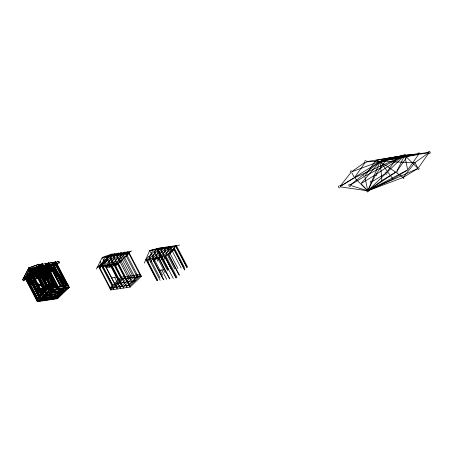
<?xml version="1.0" encoding="UTF-8"?>
<svg xmlns="http://www.w3.org/2000/svg" width="453" height="453" viewBox="0 0 453 453"><rect width="100%" height="100%" fill="white"/><g stroke="black" fill="none" stroke-linecap="round" stroke-linejoin="round"><path stroke-width="0.68" d="M350.248 172.061L350.662 171.03L351.5 170.764M419.155 168.273L418.748 169.309L417.904 169.575M363.6 176.024L363.85 175.504M376.89 174.813L376.03 175.736M397.853 171.738L397.694 172.151M364.603 161.291L365.26 160.707L366.149 160.77M385.192 172.553L386.188 171.919M144.331 263.102L149.649 250.515L160.175 247.893M147.474 262.644L152.791 250.05L163.318 247.429M150.826 262.151L156.138 249.563L166.664 246.936M154.02 261.681L159.331 249.093L169.864 246.472M157.214 261.217L162.531 248.623L173.057 246.002M160.56 260.724L165.877 248.131L176.404 245.509M163.703 260.26L169.02 247.672L179.547 245.05M368.012 190.192L371.16 182.729M379.874 162.095L371.426 182.106L385.633 173.437M375.435 175.237L367.745 190.815L340.328 186.868M396.703 171.54L404.393 155.957M24.841 277.78L36.682 266.409L56.784 263.459L69.281 287.361L57.44 298.725L37.333 301.675L24.841 277.78L25.153 277.734L23.93 280.764L22.65 279.784L28.754 267.899L38.805 264.275L39.117 264.229L39.513 265.803L36.829 266.704L39.513 265.803M22.65 279.784L28.822 268.091L28.505 268.136L29.258 269.58L25.419 277.225L25.73 277.179L29.575 269.535L28.822 268.091M23.613 280.809L25.306 278.023M28.16 275.005L30.006 271.324M30.623 270.096L31.24 268.872M28.471 274.954L31.551 268.827M27.48 279.291L28.29 277.468M28.765 276.732L29.949 274.382M31.427 271.438L32.61 269.088L31.999 267.916M27.797 279.246L28.618 277.457M31.744 271.392L32.927 269.042L32.361 267.961M30.583 276.353L31.818 273.901M33.975 269.603L34.592 268.38M30.9 276.307L31.823 274.467M32.44 273.238L33.058 272.01M31.008 278.459L31.659 277.015M32.118 276.245L35.368 269.773M31.064 278.923L31.953 276.93M33.913 273.255L35.685 269.728M33.777 275.883L35.317 272.814M36.246 270.979L37.169 269.139M34.094 275.837L35.634 272.768M36.557 270.928L37.486 269.093M35.311 275.775L37.973 270.481M36.217 274.552L35.232 276.109M37.106 272.785L38.29 270.435M36.97 275.413L38.516 272.349M39.439 270.509L40.362 268.669M37.288 275.367L38.828 272.304M39.751 270.464L41.291 267.395M36.042 278.187L36.704 278.889L37.22 277.865M38.505 275.305L39.394 273.538M39.983 272.366L41.166 270.011M36.704 278.889L37.452 277.989M39.411 274.082L38.426 275.639M40.3 272.321L42.072 268.788M40.94 273.697L41.863 271.857M42.792 270.016L44.02 267.564M41.257 273.652L42.18 271.811M43.103 269.971L44.026 268.131M41.002 276.517L40.057 278.397L41.059 276.981M41.857 274.812L44.519 269.518M42.763 273.589L41.738 275.181M43.652 271.828L45.719 267.712M42.752 276.268L43.675 274.433M44.292 273.204L45.215 271.364M46.138 269.524L47.372 267.072M42.758 276.84L43.375 275.611M44.298 273.771L45.532 271.319M46.455 269.478L47.995 266.415M43.284 277.78L44.615 275.509M44.779 274.739L47.871 269.031M43.409 277.91L44.581 276.149M45.821 273.686L46.41 272.513M46.999 271.336L48.182 268.98M96.404 269.071L102.236 257.468L112.248 253.861M99.547 268.612L105.373 257.01L115.385 253.397M102.893 268.119L108.726 256.517L118.737 252.91M106.087 267.649L111.919 256.047L121.931 252.44M109.281 267.185L115.113 255.577L125.124 251.97M112.633 266.692L118.465 255.09L128.476 251.477M115.775 266.234L121.608 254.626L131.619 251.019M354.444 177.735L365.237 162.378M364.75 176.223L375.543 160.866M375.741 174.615L386.534 159.252M386.222 173.074L397.015 157.718M397.1 170.968L407.496 156.177M418.487 154.569L407.694 169.926L404.835 155.996M418.402 167.842L428.798 153.057M53.664 267.61L53.975 267.298L55.968 270.101M53.765 267.593L53.975 267.298L53.256 267.378L62.91 285.843M340.078 186.217L350.967 172.474M414.529 163.154L403.204 177.44L367.745 190.815L350.611 185.458M47.322 266.098L47.582 265.798L68.171 285.209L67.91 285.509L47.322 266.098L47.582 265.798M46.597 298.114L46.331 298.414L47.893 296.913M368.742 191.426L367.649 191.976L366.737 191.393M361.403 183.114L379.688 161.981M366.534 162.531L365.922 162.933M403.799 154.615L404.665 154.173L405.497 154.484M387.122 173.799L386.126 174.235M428.295 151.766C429.721 150.079 431.415 153.522 429.229 153.646M29.536 269.461L30.323 269.042L31.738 271.749M29.779 269.224L30.323 269.042M25.153 277.734L25.73 277.179M39.117 264.229L29.066 267.853L29.819 269.297L36.416 266.919L36.993 266.364L37.146 266.653M25.572 277.672L28.533 274.829M35.934 267.723L37.412 266.302L37.61 266.675M26.121 277.927L25.544 278.482L36.478 299.388L37.055 298.838L26.053 277.734L26.789 277.627L37.718 298.538M32.174 272.151L33.658 270.73M34.643 269.784L36.614 267.893M26.54 277.865L36.721 268.091M26.608 278.057L26.852 277.819L37.463 298.114M37.786 267.321L37.055 267.429L47.984 288.34L48.72 288.233L37.786 267.321L37.542 267.559L48.471 288.465M27.876 277.332L36.755 268.81M37.741 267.859L39.717 265.968L39.258 265.096L40.181 266.211L42.859 265.311L42.469 263.737L39.015 264.914M28.194 277.287L37.072 268.759M38.058 267.814L40.028 265.917M28.72 277.032L29.083 276.687M39.983 266.217L40.345 265.871L40.498 266.166M37.186 269.812L30.776 275.968L37.503 269.767M38.171 268.867L41.132 266.024M38.488 268.822L39.966 267.4M31.229 276.84L37.644 270.684M38.63 269.739L43.069 265.475L42.61 264.603L43.85 265.673L43.698 265.384L43.262 265.798M31.546 276.794L37.956 270.639M38.941 269.694L43.38 265.43M32.072 276.54L32.435 276.194M38.409 271.239L33.969 275.503L38.228 271.664M39.394 270.294L44.326 265.554M39.213 270.718L44.088 266.126L55.26 287.621M34.422 276.375L38.862 272.111M39.847 271.16L46.263 265.005M34.739 276.324L38.686 272.536M39.671 271.59L46.574 264.96M46.529 265.26L49.405 264.348L49.015 262.78L45.56 263.957M33.539 278.312L32.961 278.867L33.279 278.822M39.134 273.136L37.163 275.033L38.958 273.567M40.119 272.191L46.965 265.707L57.899 286.619M39.943 272.621L46.846 265.99M49.332 288.465L47.288 265.792L46.919 265.668L48.964 288.34L49.332 288.465L47.288 265.792M37.616 275.905L39.592 274.008M40.577 273.063L49.456 264.535M39.411 274.439L37.933 275.86L37.474 274.988M40.396 273.487L48.29 265.911M49.411 264.835L49.768 264.49M49.722 264.79L50.085 264.444L61.404 286.103L60.832 286.653L49.705 265.373L50.277 264.818M50.623 269.382L49.887 269.49L48.471 266.783L48.964 266.307L49.615 266.392L49.235 265.673M38.324 276.607L38.896 276.053L46.393 290.39M41.008 274.071L50.158 265.237L61.093 286.149M38.635 276.557L39.213 276.007L46.285 289.535M40.827 274.495L50.476 265.192M41.461 274.937L51.325 265.464M41.285 275.367L51.642 265.418M52.763 264.342L53.12 263.997M38.726 278.023L39.298 277.468L44.632 287.672L44.06 288.227M53.041 264.331L55.951 263.391L55.56 261.817L52.106 262.995M44.705 274.461L54.575 264.988M56.042 263.923L56.472 263.51L56.936 263.754M44.411 275.311L56.246 263.94L56.053 263.567M56.353 263.878L56.784 263.459M56.534 264.569L55.555 264.914L66.483 285.826M45.181 275.13L56.982 263.833L36.874 266.783L25.034 278.153L29.196 277.542M55.532 287.429L47.792 272.627L53.573 267.327M45.023 275.622L45.6 275.067L52.35 287.983M47.44 273.555L45.912 275.022L41.755 275.634M53.55 267.695L56.093 265.248M56.353 264.999L57.174 264.207L37.072 267.157L25.232 278.527L29.394 277.916M54.207 269.116L49.241 273.884L48.505 273.991L53.975 268.742L54.705 268.635L54.462 268.872M44.252 288.601L44.83 288.046L46.081 290.435M47.741 288.572L48.318 288.023L37.384 267.111L36.806 267.666L47.741 288.572L47.423 288.618M36.359 299.807L48.199 288.442L68.301 285.492M36.421 299.931L48.261 288.567L68.369 285.617L48.012 288.804L48.731 290.169L68.839 287.225L68.12 285.854M57.491 298.114L37.384 301.064L36.67 299.699L48.329 288.759M49.043 290.124L37.701 301.019L36.982 299.648M37.333 301.675L49.173 290.311L69.281 287.361M49.134 290.379L38.448 300.645L38.641 301.013L49.332 290.752L36.682 266.409M45.3 294.994L43.975 296.268L44.756 297.825L42.106 300.373L41.387 299.003L42.718 297.729M45.611 294.948L44.286 296.222L45.006 297.593L47.656 295.045L46.936 293.674M48.069 292.593L47.186 293.436L47.899 294.807L50.555 292.264L49.768 290.701M43.029 297.683L41.704 298.957L42.418 300.328L45.068 297.78L44.354 296.415M48.38 292.542L47.497 293.391L48.216 294.761L50.866 292.213L50.085 290.656M44.688 297.638L47.338 295.09L46.625 293.72M50.487 292.072L53.137 289.524L52.418 288.159M50.798 292.026L53.448 289.478L52.735 288.108M46.059 297.983L46.636 297.428M46.376 297.938L46.948 297.383M49.371 295.492L50.849 294.071M51.84 293.125L53.318 291.704M47.956 297.038L46.41 298.334M49.434 295.616L50.917 294.195M51.902 293.25L53.873 291.353M54.864 290.407L55.849 289.461M48.941 297.559L49.513 297.009M49.252 297.513L49.83 296.964M49.57 297.468L50.141 296.919M52.627 296.636L51.744 297.485L52.457 298.855L55.107 296.307L54.394 294.937M58.42 291.069L57.537 291.919L58.324 293.482L55.668 296.024L54.955 294.654L56.28 293.385M52.939 296.59L52.055 297.44L52.775 298.81L55.425 296.262L54.705 294.892M59.179 290.6L57.854 291.874L58.635 293.436L55.985 295.979L55.272 294.609L46.144 295.951M55.272 294.609L56.597 293.34M58.256 293.289L60.906 290.741L60.192 289.376M58.567 293.244L61.217 290.696L60.504 289.325M55.798 296.086L55.549 296.324L56.285 296.217M58.148 294.088L59.167 293.108M60.691 291.641L62.22 290.175M55.957 296.534L56.529 295.979M56.308 296.415L57.327 295.435M58.341 294.461L59.87 292.995M61.398 291.528L62.922 290.062L61.427 291.534M57.089 295.696L56.268 296.489L54.881 296.687M58.369 294.467L59.898 293M67.91 285.509L47.401 266.019M68.171 285.209L47.503 265.877M56.461 296.794L57.944 295.373M58.93 294.427L60.408 293.006M61.885 291.585L63.369 290.163M64.847 288.742L65.832 287.791M56.466 296.857L57.944 295.441M58.93 294.49L60.6 292.887M61.891 291.647L63.658 289.954M64.853 288.804L65.838 287.859M58.012 295.566L56.529 296.981L53.85 297.378M58.998 294.614L60.968 292.723M61.953 291.772L63.68 290.118M64.915 288.929L66.149 287.746M57.089 297.91L67.774 287.644L67.973 288.017M57.18 298.165L68.522 287.27L67.808 285.9M97.067 267.751L111.104 254.269M98.652 266.794L109.915 255.979L129.286 253.136L141.387 276.285L130.124 287.1L110.753 289.943L98.652 266.794L118.023 263.952L129.286 253.136M101.88 264.999L107.593 259.512M100.209 267.293L114.247 253.81M103.561 266.8L117.599 253.318M106.755 266.33L120.792 252.848M109.949 265.866L123.986 252.383M113.295 265.373L127.338 251.891M116.438 264.909L130.481 251.426M110.3 289.071L121.563 278.255M110.753 289.943L122.016 279.127L141.387 276.285M113.437 288.612L124.7 277.797M156.993 280.747L145.866 259.461L157.129 248.646L176.506 245.809L187.633 267.089M116.789 288.119L128.052 277.304M119.983 287.649L131.245 276.834M123.176 287.179L134.439 276.37M126.529 286.692L137.791 275.877M129.671 286.228L140.934 275.413M145.866 259.461L165.243 256.625L176.506 245.809M168.72 254.592L173.941 249.58M368.244 190.339L385.724 173.556M386.72 172.593L404.201 155.815M350.503 184.824L379.597 161.885M381.902 180.566L368.312 190.407L396.12 171.925L381.902 180.566L380.209 162.134M351.975 171.523L365.067 162.214M380.843 161.472L414.965 162.599L428.629 152.893M376.324 174.224L404.121 155.719M370.848 181.092L370.277 181.902L370.378 182.57M349.376 184.241C348.136 184.898 349.15 186.942 350.429 186.319M403.872 178.397L403.108 178.607M340.243 186.393L353.346 178.205M355.129 177.089L379.552 161.823M340.237 186.404L353.85 178.097M349.954 185.254L364.155 176.585M361.539 183.278L375.152 174.971M407.105 170.288L392.898 178.958L380.56 162.015M417.411 168.776L403.204 177.44L380.724 161.851M25.889 278.357L47.35 288.17L47.271 288.612L25.917 278.742L25.889 278.357L47.35 288.17M25.917 278.742L47.378 288.555M365.373 175.9L404.076 155.662M368.368 190.492L407.071 170.249M339.167 185.702C338.057 186.149 338.448 188.023 339.676 187.927M368.374 190.52L392.27 179.252M55.798 296.93L56.081 296.794M355.084 177.451L404.053 155.622M417.36 168.703L367.745 190.815L354.937 178.222M352.055 171.687L386.318 158.935M39.326 264.869L42.469 263.737M42.05 264.603L45.821 263.244L46.212 264.818L43.533 265.718M30.136 267.695L28.754 267.899L29.507 269.342L36.416 266.919M45.243 264.139L49.015 262.78M32.384 267.95L32.859 268.85L34.836 268.136M40.181 266.211L42.859 265.311M32.859 268.85L35.153 268.091M48.754 263.487L52.208 262.31L52.599 263.884L49.921 264.779L48.998 263.663M49.066 263.442L52.208 262.31M37.525 267.882L40.17 266.93M52.418 262.95L55.56 261.817M40.725 267.417L42.701 266.704M45.804 264.133L46.727 265.248L49.405 264.348M41.036 267.366L43.018 266.653M55.453 262.502L58.913 261.324L59.303 262.899L56.625 263.799M55.77 262.457L58.913 261.324M43.918 266.947L45.895 266.234M49.921 264.779L52.599 263.884M44.23 266.902L46.212 266.188M47.265 266.455L49.247 265.741M52.808 264.048L52.35 263.176L53.273 264.292L55.951 263.391M47.582 266.409L49.558 265.696M50.934 265.917L54.23 264.728M367.015 161.778L380.146 161.449L396.749 157.316M397.417 157.151L404.036 155.498M418.51 152.893L419.291 152.916M418.142 154.507L380.837 161.325L407.219 155.753M380.837 161.319L418.198 154.133M387.621 158.556L404.014 155.464L366.33 161.693M419.523 154.252L428.504 152.61M376.624 160.181L404.014 155.453M45.821 263.244L45.504 263.295L45.9 264.863L46.212 264.818M59.303 262.899L58.992 262.944L58.596 261.37M109.717 255.605L129.094 252.763M46.727 265.248L47.044 265.203M53.273 264.292L53.584 264.246M36.495 267.712L49.898 265.747M50.572 265.645L56.602 264.762M34.32 268.555L29.219 269.507L34.768 268.691M37.786 268.046L39.87 267.74M41.257 267.536L42.639 267.338M44.026 267.134L46.11 266.828M47.497 266.624L49.575 266.319L47.248 266.862M29.507 269.342L29.977 269.241M39.638 267.853L38.981 267.077M30.079 269.28L29.343 269.388L30.759 272.094L31.495 271.987L29.904 269.105M49.451 266.438L48.72 266.545L50.136 269.252M37.542 268.284L38.93 268.08M39.156 268.125L38.732 267.315M41.008 267.774L42.395 267.57M44.473 267.27L45.861 267.066M48.471 266.783L49.054 266.675L48.533 265.685M29.485 269.716L29.168 269.762L30.515 272.332M54.235 267.032L53.505 267.14L63.471 286.205M98.454 266.421L117.831 263.578M27.531 276.913L39.96 275.096M41.336 274.892L44.1 274.484M25.81 277.972L40.368 275.837M30.583 277.338L40.289 275.917M42.339 275.617L44.451 275.305M153.131 259.337L158.89 258.493M30.776 277.712L32.859 277.406M38.403 276.59L41.178 276.188M42.565 275.985L44.643 275.679M105.6 266.709L111.987 265.775M106.053 267.581L112.44 266.647M34.989 278.567L39.037 277.972L39.615 277.423L33.46 278.391L32.741 277.021M158.924 270.413L164.682 269.569M111.704 277.74L117.463 276.896M40.323 288.776L44.371 288.182L44.949 287.627L38.873 288.521L38.301 289.071L39.19 288.47L33.856 278.267M38.811 289.399L38.494 289.444L39.071 288.889L45.141 288L44.57 288.555L39.847 289.246M67.463 285.481L66.733 285.588L55.798 264.677M47.91 288.748L47.18 288.855L36.246 267.95M48.46 290.894L68.703 287.91L68.511 287.536L48.403 290.486L48.596 290.86M48.216 291.132L50.3 290.826M51.693 290.622L61.432 289.19M62.82 288.986L64.909 288.68L65.623 290.05L46.149 292.91L45.43 291.539M46.257 293.572L47.65 293.368M49.734 293.063L58.086 291.84M59.473 291.636L62.259 291.228L62.973 292.598L43.494 295.452L42.78 294.088M45.317 293.912L48.097 293.504M49.49 293.301L62.01 291.466L62.729 292.836L43.25 295.69L42.531 294.32M115.928 283.663L135.3 280.82M58.969 293.295L59.7 293.187M58.72 293.533L59.456 293.425M58.477 293.77L59.207 293.663M43.358 296.358L44.751 296.154M57.271 294.314L59.36 294.008L60.073 295.379L40.6 298.238L39.881 296.868M43.114 296.596L44.507 296.392M45.895 296.188L55.634 294.756M57.027 294.552L59.111 294.246L59.83 295.616L40.351 298.476L39.638 297.106M36.738 298.884L37.055 298.838M44.366 297.763L51.993 296.647M54.768 296.239L56.149 296.036L57.44 298.725M41.093 298.646L42.48 298.442M43.867 298.238L52.186 297.021M54.269 296.715L57.038 296.307L56.846 295.934M36.478 299.388L36.161 299.433L48.001 288.068L68.109 285.118L67.531 285.673L56.404 264.388L36.297 267.338L47.622 288.991M40.323 298.827L42.401 298.521M44.485 298.216L52.112 297.094M39.445 299.291L42.214 298.884M43.058 298.827L52.616 297.355M54.003 297.151L56.778 296.749L57.254 297.661M39.773 299.444L41.97 299.122M43.126 298.952L52.508 297.576M405.395 155.254L429.195 152.485M405.373 155.271L418.889 153.997M405.979 155.447L407.893 155.611M376.539 160.464L380.146 161.449M47.208 265.871L46.84 265.747L48.964 288.34M49.043 288.261L49.411 288.385M46.727 298.289L46.274 298.227L46.642 298.368M27.622 280.073L32.746 284.948M35.311 287.389L39.926 291.777M28.562 281.126L32.667 285.028M36.257 288.442L39.847 291.857M28.46 281.268L33.08 285.656M36.67 289.071L40.255 292.485M28.89 281.834L32.995 285.735M36.585 289.15L40.175 292.564M405.192 155.821L418.006 168.414M361.432 184.156L367.745 190.815L364.886 176.891M43.239 277.349L43.72 277.859M39.649 277.587L39.949 277.904M40.068 278.034L40.368 278.352M36.115 277.887L37.021 278.844M29.354 278.805L29.655 279.122M22.961 279.739L23.93 280.764M56.767 271.217L65.934 284.099M53.873 267.315L55.866 270.113M57.859 272.916L65.827 284.116M54.96 269.275L56.953 272.072M58.148 273.754L66.517 285.515M54.858 269.286L56.852 272.089M58.046 273.771L66.415 285.526M414.965 162.599L417.7 167.831M351.709 172.508L354.138 177.157M175.753 245.917L186.879 267.202M175.855 246.426L186.981 267.712M184.49 267.553L173.363 246.268L162.1 257.083L173.227 278.369M173.731 248.471L184.858 269.756M173.482 248.708L184.609 269.994M172.961 249.207L173.414 250.079M172.44 249.711L172.893 250.583M171.919 250.215L172.372 251.081M181.138 268.04L170.011 246.76L158.748 257.576L169.875 278.855M171.393 250.713L171.851 251.585M171.33 252.083L169.02 247.672L149.649 250.515L162.627 275.339M170.351 251.715L170.804 252.587M169.83 252.219L170.283 253.085M177.944 268.51L166.817 247.23L155.555 258.04L156.008 258.912M169.309 252.717L169.762 253.589M168.782 253.221L169.241 254.093M168.261 253.72L179.388 275.005M168.018 253.957L179.145 275.243M174.75 268.98L163.624 247.695L152.361 258.51L163.488 279.795M165.889 256.002L177.015 277.281M165.243 256.625L176.37 277.904M164.864 256.675L175.991 277.961M171.398 269.473L160.271 248.187L149.009 259.003L160.136 280.288M157.508 248.595L168.635 269.875M157.129 248.646L168.256 269.931M156.483 249.269L167.61 270.554M158.437 257.621L169.564 278.906M157.859 257.706L158.312 258.578M154.111 251.551L165.237 272.831M157.282 257.791L157.74 258.663M156.704 257.876L157.163 258.748M156.132 257.961L156.585 258.827M161.8 269.994L166.681 279.325M154.977 258.125L155.436 258.997M154.405 258.21L154.858 259.082M153.827 258.295L154.28 259.167M153.25 258.38L153.709 259.252M152.672 258.465L163.799 279.75M148.89 256.562L160.017 277.848M146.517 258.844L157.644 280.124M146.245 259.41L157.372 280.69M128.873 253.533L140 274.812M126.144 253.595L138.25 276.749M125.221 253.323L126.319 255.424M126.262 256.036L137.389 277.321M122.791 254.088L134.898 277.236M123.459 258.17L121.608 254.626L102.236 257.468L104.088 261.013M123.658 258.544L134.779 279.824M119.598 254.558L131.704 277.706M121.047 261.047L132.174 282.332M119.507 258.81L120.606 260.911M116.404 255.028L128.51 278.176M118.437 263.555L129.564 284.841M118.023 263.952L130.124 287.1M113.052 255.515L125.158 278.669M114.881 264.41L126.987 287.564M109.915 255.979L122.016 279.127M109.501 256.37L120.628 277.655M111.529 264.903L123.635 288.051M112.129 266.692L122.344 286.234M105.843 256.166L106.942 258.267M107.14 258.64L118.267 279.926M107.35 259.75L118.018 280.164M114.581 277.321L120.441 288.521M106.37 267.536L116.585 287.077M105.141 265.837L117.248 288.991M102.129 264.762L112.797 285.175M100.13 261.653L101.229 263.754M101.427 264.127L112.554 285.413M101.789 266.33L113.896 289.484M99.06 266.398L110.187 287.683M55.674 264.495L66.801 285.781M64.445 285.656L53.511 264.745L52.933 265.299L63.867 286.211M65.158 288.442L65.872 289.812L46.393 292.672L45.679 291.302M63.714 286.5L64.434 287.87L61.778 290.413L61.064 289.042M63.403 286.545L64.116 287.915L61.466 290.458L60.753 289.093M53.726 268.98L62.667 286.081M49.587 265.792L60.515 286.698M49.768 266.336L50.844 268.397M49.734 266.981L50.583 268.606M48.85 265.645L49.366 266.63M48.964 266.307L50.379 269.014M58.211 286.568L47.282 265.662L46.704 266.211L57.639 287.123M46.393 266.256L57.321 287.168M45.498 266.126L45.968 267.032M56.512 287.083L49.485 273.652L48.754 273.759L55.776 287.191M48.845 273.131L56.24 287.276M45.181 266.177L45.651 267.077M48.924 273.935L48.211 272.564L53.675 267.315L54.394 268.68L48.822 273.946L48.103 272.576M43.771 266.177L54.705 287.083M43.511 266.681L54.445 287.593M43.199 266.726L54.128 287.638M42.486 266.562L42.814 267.196M42.146 266.619L42.616 267.525M41.925 266.845L42.35 267.661M52.91 287.7L46.161 274.784L45.425 274.892L52.18 287.808M52.667 287.938L45.719 274.648L25.611 277.598L36.931 299.257M51.784 287.604L40.736 266.619L40.158 267.174L51.093 288.085M44.79 274.382L47.752 280.05M48.714 281.896L51.931 288.046M51.619 288.091L40.419 266.664L39.847 267.219L50.776 288.131M39.292 267.032L39.621 267.666M38.907 266.998L39.422 267.989M42.565 275.515L48.992 287.814M42.248 275.56L48.998 288.476M38.816 276.132L39.53 277.502M38.641 277.219L45.719 290.752M45.3 291.256L34.371 270.345L33.635 270.452L44.57 291.364M32.746 267.995L33.171 268.805M44.139 292.009L42.265 288.425L41.687 288.974L43.562 292.559M44.134 292.649L41.948 288.47L41.376 289.02L43.25 292.61M42.69 293.765L31.761 272.853L31.025 272.961L41.959 293.872M29.66 269.286L31.008 271.857M39.383 288.844L42.197 294.224M41.88 294.269L32.826 276.942L32.248 277.496L41.574 295.333M41.835 294.824L32.508 276.993L31.937 277.542L41.257 295.379M40.328 296.03L29.4 275.124L28.664 275.231L39.598 296.137M39.762 297.117L29.473 277.434L28.896 277.989L39.185 297.666M39.445 297.162L29.156 277.479L28.584 278.034L38.873 297.712M26.149 277.117L37.469 298.776M25.872 278.165L36.806 299.076M49.071 273.017L49.666 274.999M52.033 282.921L53.42 287.542M48.964 273.034L49.558 275.016M51.733 282.276L53.312 287.559M51.551 282.395L53.131 287.672M50.855 280.43L53.029 287.689M55.243 261.862L55.64 263.436M51.897 262.355L52.288 263.929M48.698 262.825L49.094 264.399M42.157 263.782L42.548 265.356M38.805 264.275L39.196 265.849M47.242 288.227L47.271 288.612M25.997 278.301L26.025 278.686M45.419 276.67L45.838 283.646M46.008 286.432L46.217 289.92M45.334 276.749L45.674 282.327M45.883 285.815L46.138 289.999M45.006 275.832L45.345 281.415M45.6 285.6L45.81 289.082M44.926 275.911L45.26 281.494M45.476 284.977L45.725 289.161M53.828 264.699L53.25 265.254L64.179 286.16L64.756 285.611L53.828 264.699M56.863 264.252L56.285 264.807L67.22 285.718L67.791 285.164L56.863 264.252M48.975 289.937L37.14 301.302L57.248 298.351L69.083 286.987L48.975 289.937M121.042 277.259L109.779 288.074L129.15 285.231L140.413 274.416L121.042 277.259M34.615 270.107L33.884 270.214L44.813 291.126L45.549 291.019L34.615 270.107M32.004 272.615L31.274 272.723L42.203 293.635L42.939 293.527L32.004 272.615M29.151 275.362L28.414 275.469L39.349 296.375L40.079 296.268L29.151 275.362M38.567 276.37L32.497 277.259L33.211 278.629L39.286 277.74L38.567 276.37M57.82 297.802L37.712 300.752L37.91 301.12L58.018 298.176L57.82 297.802"/></g></svg>
